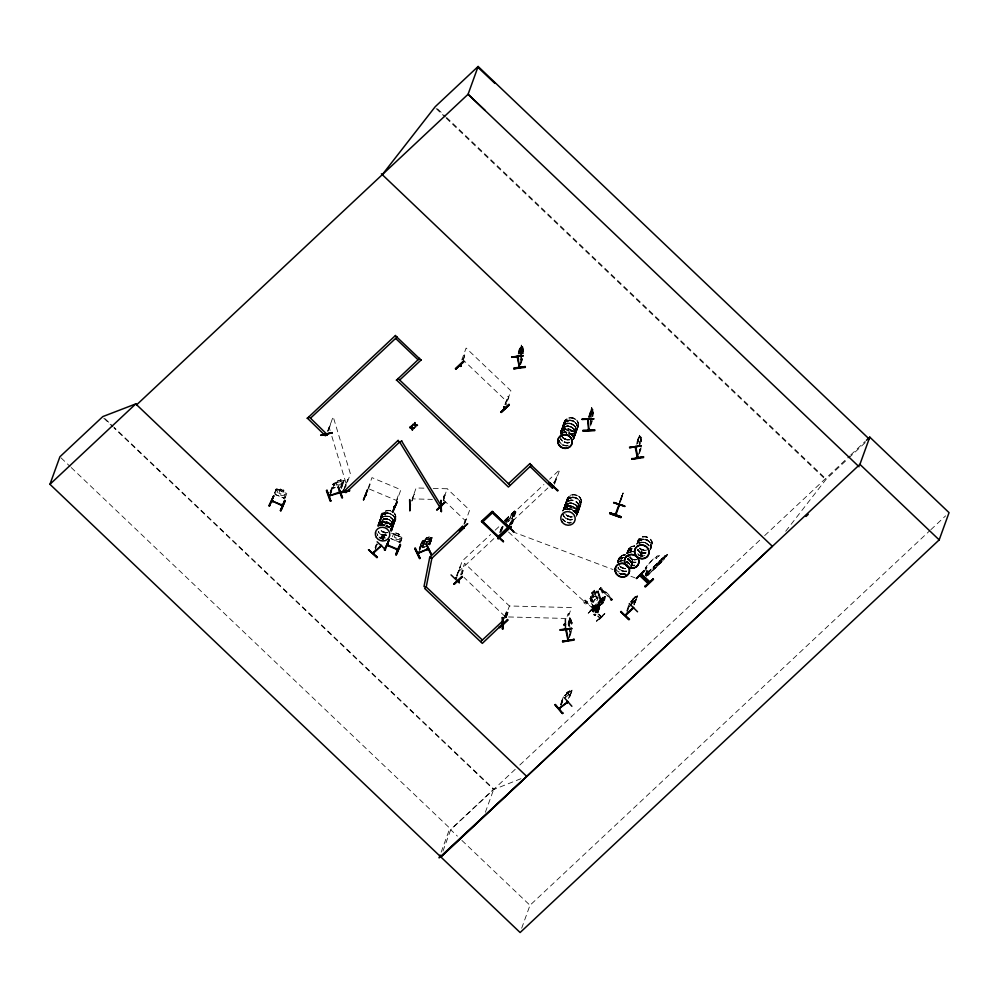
<?xml version="1.0" encoding="UTF-8"?>
<svg xmlns="http://www.w3.org/2000/svg" width="999" height="999" viewBox="0 0 999 999"><rect width="100%" height="100%" fill="white"/><g stroke="black" fill="none" stroke-linecap="round" stroke-linejoin="round"><path stroke-width="0.75" stroke-dasharray="5 3.75" d="M569.305 622.19L570.017 628.383M520.092 354.77C520.716 347.952 520.329 352.447 520.329 352.385L520.092 348.489L519.88 351.099M594.692 596.803C592.557 594.505 589.922 597.939 594.368 597.877L593.543 602.31L595.117 597.877C597.527 600.499 599.924 596.753 595.491 596.878L596.291 592.594L594.792 596.678M594.23 610.077L590.259 598.463L590.609 596.728L596.965 591.058L598.189 591.033C601.523 605.918 601.211 602.934 598.014 591.083M649.263 571.253L647.464 574.962L663.049 560.439L647.889 575.324L647.552 574.562M568.181 622.777L569.929 617.744L568.281 623.925L570.092 632.18M637.874 441.383L639.397 435.214L636.163 444.33M637.899 441.421L637.961 438.836M378.146 525.599L378.409 523.676M380.332 519.98L380.469 517.957L382.517 514.747M384.34 514.198L384.503 512.824M385.027 514.273L385.514 513.573M385.776 513.998L385.589 513.174M392.332 521.565L393.381 521.441L392.632 521.053M392.42 521.391L393.481 521.828L392.782 521.003M391.72 530.219L393.556 525.162L391.745 530.232L391.945 528.483M392.794 527.809L393.044 525.874M395.042 519.917L394.842 521.69L395.729 519.13L394.842 521.665M390.459 510.489C364.623 512.112 399.65 538.561 395.042 513.873M560.614 432.904L560.864 430.969M561.713 430.282L561.925 428.509L560.089 433.603A7.33 6.818 19.9 0 1 569.792 429.283A7.33 6.818 19.9 0 1 573.513 439.16M562.799 427.272L563.648 423.564M563.711 424.325C563.561 415.072 578.671 415.796 578.571 424.7C578.746 433.966 563.611 433.254 563.711 424.338M563.873 428.696L561.85 430.631C565.197 427.485 571.078 428.583 573.426 432.43M566.008 420.954L566.396 420.217M565.134 429.857L564.947 429.033M563.661 423.539L567.17 420.104M567.981 420.879L567.157 421.653M568.231 421.291L568.056 420.467M563.573 509.877L563.836 507.954M564.672 507.267L564.885 505.494M573.176 511.338A7.318 6.793 19.9 0 0 580.007 502.884A7.318 6.793 19.9 0 0 569.28 498.451A7.318 6.793 19.9 0 0 567.994 509.19L565.983 505.906L565.896 502.235L565.771 504.258M563.523 509.09L566.358 506.018M566.895 499.5C564.472 508.166 579.02 512.3 581.318 503.508C583.741 494.855 569.193 490.721 566.895 499.5L567.632 497.839M566.458 506.718L566.833 505.681M575.586 429.058L574.974 428.446L575.749 429.32M575.249 435.102L574.45 429.62L575.474 433.279M575.424 428.596L575.611 429.47M576.423 430.219L576.298 432.242L574.238 435.464M567.844 506.431L567.357 507.117M577.509 427.21L577.297 428.983L578.196 426.423M569.505 498.289L570.142 497.09M570.417 499.013L571.166 497.952M578.221 505.282L577.847 506.156L578.958 506.181M578.246 506.118L578.346 505.382L578.483 506.156M578.221 512.087L577.41 506.605M579.395 507.205L579.258 509.228L577.21 512.437L578.321 511.038M579.408 508.029L578.284 509.428L580.344 506.231L580.194 502.447L580.269 505.969L581.068 503.658M617.894 561.55L619.967 556.643L625.187 554.72A7.33 6.818 19.9 0 0 618.069 561.5M620.317 557.879L621.078 559.115M620.716 558.528L620.679 557.692M621.203 558.703L620.654 558.366M621.353 558.916L621.965 557.767L622.452 558.241M627.322 552.722L629.395 547.814L634.615 545.879M631.818 549.363C630.057 552.934 628.858 546.178 631.83 549.125M630.606 549.962C633.079 549.85 628.458 549.875 630.394 548.588M631.156 549.825L631.48 548.888M631.543 566.458L631.693 564.435M637.424 543.256C637.549 531.605 657.067 537.075 651.36 547.127M639.847 539.585L640.072 540.646M641.208 540.496L640.147 539.947L640.684 539.048M641.92 539.897L641.433 540.846M651.311 546.341L650.948 544.393L650.998 547.902L651.91 545.354M651.223 546.141L650.374 549.837M590.072 413.761L591.72 407.542L592.357 410.851L592.844 409.503M590.197 413.761L590.409 411.151M602.372 603.296L596.078 609.215L595.629 608.728M602.722 602.959L603.084 601.91L602.385 603.908L601.336 603.533L600.749 601.785L601.66 600.986M604.295 596.84C607.292 595.317 602.122 607.954 601.56 600.998M619.742 501.723L619.967 501.061M622.939 493.731L623.114 492.869L619.23 503.721M622.027 495.929L622.464 494.692M590.771 596.828L590.222 598.364L592.307 604.657M594.73 610.377L597.077 603.758L602.36 598.925L601.473 601.398L598.975 603.696L599.85 601.223M595.904 607.404L597.165 603.683M595.029 610.664L598.189 602.584M595.466 609.702L597.814 603.071M595.754 609.977L598.101 603.346M600.474 599.45L599.937 600.811M602.459 597.789L593.731 606.293L605.232 596.44M603.084 597.027C595.879 604.682 605.606 593.106 602.597 598.563L604.445 596.84M601.835 603.708L604.27 597.002L605.294 596.59L604.27 597.002M605.007 596.316L602.385 603.908M603.871 600.087L605.132 596.353M602.909 603.346L603.084 601.91M621.053 498.076L619.592 502.147M621.028 499.125L620.054 501.448M621.478 497.852L622.852 493.593L619.442 503.109L622.04 495.454M622.889 493.843L622.564 494.78M619.517 502.822L622.19 495.042M620.804 499.313L621.927 496.515L620.779 498.926M274.6 493.031L275.736 489.96L276.711 490.372L275.087 494.805M283.691 497.977L285.502 497.127L283.753 498.051L275.399 494.567L274.787 492.769L276.136 489.073C280.269 491.158 279.945 487.425 283.903 490.222L283.379 491.67L283.778 490.222M274.912 492.819L276.248 489.135M279.92 490.284L280.457 488.823M283.741 498.426L285.364 493.993L286.351 494.405L285.364 493.993M284.715 498.838L286.813 493.518L283.379 491.67M327.522 431.243L330.769 423.289L328.671 430.819M327.909 431.156L333.154 416.658L350.412 473.826L345.642 487.012M328.284 430.906L330.369 423.364M329.932 492.769L333.329 483.628L344.056 480.569L341.221 488.349M330.07 493.131L333.366 483.741M330.432 493.843L333.891 484.315L332.892 484.59L333.891 484.315M330.082 495.579L334.016 484.677M337.587 480.819L337 482.142M338.112 480.869L340.284 480.257M340.522 481.318L341.096 479.782C331.418 483.479 344.006 477.36 340.609 481.118M340.721 487.275L342.682 481.83L343.681 481.543L341.346 488.723M340.846 487.637L342.682 481.83M342.632 484.203L343.931 480.631M344.018 488.761L347.727 479.483L345.254 487.1M344.405 488.673L347.727 479.483M368.019 488.511L371.965 477.622L400.861 489.747L397.19 499.962M368.631 488.386L370.204 484.103M377.622 526.311L379.47 521.253L379.533 524.737A7.318 6.793 19.9 0 1 383.903 516.695A7.318 6.793 19.9 0 1 393.032 520.479A7.318 6.793 19.9 0 1 390.259 529.245M379.632 520.741L380.544 518.244M380.719 517.732L381.668 515.222M384.303 514.285L384.053 513.374M382.38 521.953L381.93 522.839M385.352 513.886L384.69 514.36M375.075 547.677L375.949 544.967M375.324 548.351L376.848 543.868M374.625 551.361L377.085 544.542M380.107 538.449L383.279 534.64L380.194 538.536M381.031 536.875L382.642 535.402M381.618 539.06L383.166 534.777M383.279 534.64L382.767 536.201L383.866 535.327L382.954 537.837M396.553 500.099L398.126 495.816M382.804 539.622L385.015 534.852L384.315 537.862M383.092 539.897L385.202 534.103M384.003 537.762L385.302 534.003L380.182 538.411M393.743 524.662L394.642 522.165L393.756 524.662M395.754 532.792L399.263 534.378L395.754 532.792L395.329 534.328L391.496 533.229M396.366 533.354L398.501 534.24M461.8 359.952L466.096 348.077L510.914 390.771L506.143 403.958M399.313 534.278L398.651 535.714L402.172 537.687L391.546 533.116M412.312 498.139L414.26 494.218L411.888 501.173M411.888 500.786L414.26 494.218M463.037 359.365C465.409 358.216 463.598 352.697 464.46 355.432M463.311 359.103L464.735 355.169M399.15 542.482L400.774 538.049L401.748 538.449L400.774 538.049M400.274 542.544L402.085 537.549M390.809 538.611L399.163 542.107L400.861 541.283L402.21 537.574M422.677 547.702L423.164 546.353L419.667 547.19L420.966 543.593M419.155 548.975L422.04 541.196M419.33 549.338L422.09 541.308M419.63 549.974L422.589 541.808L421.628 542.17L422.589 541.808M419.305 551.698L422.752 542.157M426.024 546.453L422.54 547.789L423.114 546.241L420.779 547.315M424.612 542.357L425.524 539.847L428.771 538.611L427.872 541.108L425.699 541.945L429.22 541.495L428.321 544.005M443.344 497.627L444.817 495.017L443.306 501.011M443.356 498.002L444.293 494.992M427.485 542.182L429.607 540.434L430.519 537.937L428.933 538.161L429.558 536.725L426.073 538.061L425.636 539.522L423.788 540.521L422.877 543.019L424.225 543.431L423.326 545.916L426.573 544.667M433.241 488.411L447.227 488.773L443.281 499.675L465.684 521.016M443.206 500.387L445.104 495.142L443.581 500.749M429.095 543.993L431.068 538.548L432.018 538.186L429.72 545.342M429.258 544.355L431.068 538.548M430.07 543.331L432.255 537.262M429.558 544.992L432.38 537.2L421.978 541.333L423.251 540.347M520.454 352.372C519.667 342.058 516.083 361.089 520.004 348.077M518.856 351.76L521.403 344.892L522.265 348.164M518.169 354.008L521.416 345.03L523.139 353.434M518.568 353.946L521.528 345.779L518.856 353.621M519.193 353.559L520.104 351.061L520.679 352.31M521.528 345.779L520.729 349.338L521.316 355.544M519.255 353.571L521.316 346.815M522.652 347.664L523.064 349.812M521.703 354.47L522.614 351.973L521.977 348.626L521.066 351.136L521.49 353.359M523.389 350.174L522.952 353.771M520.504 360.489L521.416 357.992M504.92 404.545L508.054 396.403L508.803 397.14L505.956 405.007M505.194 404.283L508.054 396.403M520.254 363.449L521.99 358.266M519.93 365.022L522.39 358.216M520.704 363.336L523.426 355.544M520.604 364.647L523.076 357.842M464.011 524.25C463.586 522.415 468.531 515.334 466.858 516.383M464.298 523.988L467.145 516.121M464.86 523.314L469.63 510.127L447.227 488.773M456.693 575.262L460.277 566.708L457.242 576.173M456.98 575.536L462.225 561.038L490.596 534.465M456.955 575.899L460.277 566.708M460.551 574.887L464.572 563.274L509.39 605.968L571.565 607.592L567.619 618.493M461.501 574.562C463.873 573.401 462.062 567.894 462.924 570.616M461.788 574.3L463.211 570.367M499.65 532.579L502.285 525.312M500.412 531.356L502.522 525.524M500.224 532.13L502.684 525.312M500.487 532.217L502.947 525.237M501.236 530.931L502.872 526.048M501.461 531.356L503.409 525.849M505.219 524.013L509.527 519.967L510.514 517.245L509.765 520.192L505.457 524.225M508.841 526.86L514.647 510.839L515.646 511.8L510.077 526.798M508.991 526.773L514.36 511.813M508.953 527.722L514.872 511.063L504.095 521.166M510.102 524.999L515.109 511.338L515.609 511.838L504.795 521.878M511.401 524.875L516.683 510.027L543.906 484.515M512.162 523.838C514.722 520.429 513.723 515.147 515.022 515.971M562.1 428.034L562.999 425.537M563.186 425.025L564.123 422.515M565.009 429.046L564.235 430.207L563.411 429.233M567.207 421.603L566.508 420.666L566.545 421.303M504.333 617.107L506.518 611.6L507.267 612.325L505.369 617.582M504.62 616.845L506.518 611.6M504.607 618.768L506.98 612.212L508.041 612.237L506.143 617.869M505.094 617.844L509.39 605.968M553.995 483.216L557.105 475.974L554.283 483.491M554.258 483.853L557.105 475.974M506.131 617.494L508.041 612.237M554.545 484.128L559.79 469.63L549.587 479.195M576.036 432.467L574.188 437.525L574.125 434.041M576.211 431.955L577.11 429.458M588.636 416.658L591.845 407.542M588.723 417.644L591.72 407.542M589.123 417.632C590.809 416.583 591.745 405.919 592.082 409.465M592.844 409.34C593.106 419.88 593.531 404.632 592.232 410.851L591.895 409.49L590.983 412L591.096 418.244M592.894 412.5L592.532 410.776M592.569 416.471L593.044 412.887M592.132 408.341L592.819 416.758L593.169 412.874M590.496 423.713L591.483 420.991M590.584 424.712L592.869 418.281M590.496 426.061L592.469 420.616M564.897 505.531L563.061 510.589A7.33 6.818 19.9 0 1 572.764 506.268A7.33 6.818 19.9 0 1 576.485 516.146M565.059 505.019L565.971 502.522M566.158 502.01L567.007 499.75M441.158 852.184L448.876 830.868M569.48 497.652L570.142 498.676M442.994 851.086L450.899 829.245L493.793 789.06L114.111 427.36M579.008 509.453L577.16 514.497L576.323 509.365L577.16 511.113M579.17 508.941L580.082 506.443M485.364 812.312L493.793 789.06M567.157 616.42L568.106 613.798L569.155 613.836L568.106 614.185L567.157 616.808M568.081 624.075L570.054 618.631L568.394 623.751M568.294 625.062L570.054 618.631M569.692 623.975L570.604 621.478L571.316 624.812L570.417 627.31M571.241 619.53C572.864 629.894 571.74 614.922 570.754 621.028L570.217 619.692M571.291 620.504L571.753 622.652M636.563 444.268L639.522 436.101L636.863 443.956M572.09 623.001L571.64 624.425M637.262 443.893L639.522 436.101M640.347 438.486L640.821 436.975L640.222 438.499L639.672 437.162L638.761 439.66L639.485 445.854M569.28 635.177L570.766 631.093M640.746 437.974L641.208 440.122M568.206 639.198L572.215 628.371M569.492 636.163L571.465 630.706M569.405 637.462L571.865 630.656M639.872 444.78L640.771 442.282L640.059 438.948L639.148 441.446L639.635 443.668M620.741 499.025L622.077 495.329M621.003 499.188L621.503 497.789M620.317 502.16L623.276 493.981M639.235 451.286L640.222 448.563M638.149 455.307L640.621 448.501M639.447 452.26L641.67 445.841M639.348 453.571L641.321 448.114M588.186 613.199L596.353 605.394L588.186 613.199L587.724 612.762L595.854 605.194M591.87 609.602L593.968 611.613M592.682 608.99L596.878 612.999M560.551 704.52L562.524 699.063M563.448 696.79L561.975 700.349L562.474 701.098M560.814 704.819L562.787 699.362M561.351 703.908L562.824 699.812M560.626 706.93L563.099 700.124M595.167 612.537L597.302 607.03L595.504 612.549M595.254 612.624L597.227 607.167M566.845 692.719L566.445 694.155L566.92 692.682L569.83 690.584L566.92 692.806M565.372 696.977L566.271 694.467M567.332 692.544L569.068 691.208M597.39 609.365L598.925 605.182C602.747 603.196 597.939 611.463 597.951 612.362M596.553 612.237L599.013 605.269L599.662 604.707L600.337 605.456M598.089 608.828L599.487 604.657M597.277 611.55L599.825 604.67M597.539 611.513L599.862 606.068L598.876 608.791M597.127 612.799L600.474 605.444M597.864 612.275L600.411 605.219M568.081 694.904L568.993 692.394L564.485 695.679M569.742 690.496L569.23 692.045L571.977 690.272M618.306 559.74L617.37 562.262A7.33 6.818 19.9 0 1 624.288 557.342L620.529 558.254M568.419 698.501L571.69 691.071L569.48 698.189M596.59 621.203L604.782 613.423L596.59 621.203L597.065 621.653L605.119 614.01L604.757 613.411M569.18 697.439L571.99 690.084L569.218 697.889M600.187 617.844L597.976 615.921M629.982 549.313L628.446 550.511L633.666 548.576A7.33 6.818 19.9 0 0 626.798 553.421L627.709 550.911M626.81 553.421L627.734 550.911M631.43 549.575L631.231 548.926M636.912 543.956L637.849 541.446M631.468 566.171L632.367 563.648L631.493 566.183A7.33 6.818 19.9 0 0 627.946 558.366M641.533 540.097L641.283 539.135M641.633 540.072L641.458 539.26M640.908 557.342L641.808 554.82M626.685 611.063L628.658 605.606M628.284 606.893L629.57 603.321M627.409 610.377L628.945 605.894M626.723 613.374L629.183 606.568M650.386 549.637L650.824 548.376M631.231 603.246L632.142 600.749L634.615 598.426L632.055 602.484M632.779 598.963L632.23 600.337M633.141 598.776L630.806 601.997M634.74 597.277L632.979 599.213M630.844 604.32L635.027 599.687L635.938 597.19L634.777 597.989L635.264 596.64L632.804 599.088M634.865 598.076L635.364 596.515M646.54 568.843L644.542 570.716M633.865 604.333L637.062 596.84L634.889 603.92M634.165 604.607L637.262 595.941L636.638 596.415M634.103 605.007L637.362 595.841L630.419 602.035M646.453 571.765L645.404 574.587L646.503 571.928M645.629 575.412L647.015 571.241M647.19 571.078L646.678 572.14M645.791 575.412L647.327 571.353M647.577 571.303L646.403 575.374M646.378 576.123L648.014 572.027M646.465 576.211L647.814 571.515M658.915 562.387L658.466 563.636L663.873 557.742L648.838 571.341M648.526 574.313L649.387 570.854L647.876 575.249M521.678 928.221L529.982 905.281L929.694 530.781M655.806 566.995C644.942 574.999 669.705 551.173 664.347 556.406M653.446 569.118L654.67 565.921L657.379 563.086M661.063 562.837L660.913 562.187L647.802 575.299M662.387 559.203L662.225 558.553L649.113 571.665M664.073 559.153L665.184 555.869M665.709 556.705L665.996 555.894M666.595 555.869L666.882 555.069M659.165 561.713L656.343 565.621L667.607 554.395L648.826 571.378L664.397 556.331M785.714 531.256L826.223 479.133L847.676 459.041M594.143 610.289L593.556 608.541L594.667 608.141M601.111 602.035L601.585 601.073M601.336 603.533L601.873 601.298M597.14 607.092L596.578 607.941L597.514 608.503M599.013 605.269L599.775 605.993M597.989 607.892L597.402 607.18M379.096 522.14L378.384 523.801L381.78 519.492M380.931 521.74L381.805 522.939L381.805 521.416M385.664 514.248L385.701 513.411M382.605 522.502L382.155 523.201M395.154 520.891L395.866 519.23M392.083 529.482L392.832 527.684M560.826 431.093L561.575 429.295M566.046 420.679L566.87 419.98M577.622 428.184L578.321 426.523M574.55 436.775L575.299 434.977M573.551 439.485L574.5 436.001L573.376 432.38M565.896 502.222L567.944 499.025M563.523 509.128L562.812 510.789A7.43 6.906 19.9 0 1 572.739 506.356A7.43 6.906 19.9 0 1 576.51 516.371M563.786 508.066L564.547 506.281M570.117 498.638L570.541 497.202M579.62 507.904L580.332 506.231M578.271 511.963L576.398 515.047M620.641 558.029L621.915 557.904M621.927 558.566L621.915 557.567M631.78 549.612L631.331 550.312M641.895 540.147L641.171 540.946L639.972 540.334M631.83 565.434L632.467 560.102L630.481 556.905M641.258 556.593L641.895 551.273L639.909 548.076M276.136 489.073L277.485 489.123M274.787 492.769L275.512 494.555L283.753 498.051M276.711 490.372L275.587 490.309M277.447 489.06L286.813 493.518M400.861 541.283L399.088 542.032L390.859 538.511M647.277 571.89L648.651 572.602L645.516 569.555M596.515 607.717L597.427 608.416M628.521 607.355L635.963 599.525M632.679 603.658L636.151 599.537M595.816 607.305L596.266 607.954L603.871 599.924M382.642 539.885L383.991 537.599M571.203 516.795A7.343 6.818 19.9 0 1 566.021 514.635L571.191 516.982M591.333 610.252L593.431 612.262M596.103 609.065L593.731 607.055L592.507 608.354L594.53 609.827M602.722 590.434L603.796 592.132L602.809 592.969L599.013 589.722L600.911 587.549L602.722 589.597A10.939 2.997 49.7 0 1 611.775 598.601L612.524 599.737L611.538 600.561L610.139 599.275A9.366 2.572 49.7 0 0 601.748 591.271L602.722 590.434A9.366 2.572 49.7 0 1 611.113 598.438L612.524 599.737M599.013 589.722L600.911 587.549M569.155 695.791L570.591 693.756M594.68 608.054L593.856 608.778M594.23 610.202L590.034 598.364L592.132 604.695L593.818 606.343M593.306 607.417C593.756 610.689 576.311 593.031 592.944 607.979M381.431 517.744L379.383 520.954L379.458 524.612A7.43 6.906 19.9 0 1 383.916 516.421A7.43 6.906 19.9 0 1 393.194 520.267A7.43 6.906 19.9 0 1 390.384 529.158M379.071 522.115C381.88 517.357 389.235 517.794 391.933 522.44L390.709 520.979M385.614 514.16L384.403 514.71L383.678 513.873M378.097 524.812L379.42 523.314L378.296 524.712M380.894 521.828L381.606 521.378M380.956 521.915L381.793 521.49M382.505 522.739L381.306 523.289L380.544 522.19M392.869 525.162L393.993 523.763M391.77 528.159L392.907 526.773M390.934 530.906L392.12 529.358M563.861 423.426L564.984 422.04M562.762 426.436L563.898 425.05M561.525 429.408L564.248 426.785M568.069 421.466L566.87 422.003L566.108 420.916M560.551 432.105L561.888 430.606M575.324 432.455C581.73 427.01 573.126 416.908 566.346 421.029M573.401 438.199L574.587 436.65M569.58 497.29L569.43 498.126M565.746 503.434L566.87 502.035L564.81 505.232L564.959 509.015A7.33 6.818 19.9 0 1 569.318 500.961A7.33 6.818 19.9 0 1 578.471 504.757A7.33 6.818 19.9 0 1 575.699 513.536M564.497 506.393L565.696 504.857M571.041 498.439L569.23 498.401M563.723 508.991L564.847 507.592M617.844 560.764L618.993 559.34M620.329 557.654L621.041 557.205M618.031 560.664L619.168 559.265M620.579 557.442L620.354 558.716L621.628 559.128M628.271 549.25L629.42 547.827M627.272 551.923L628.596 550.424M640.159 539.935L636.65 544.155A7.43 6.906 19.9 0 1 646.59 539.722A7.43 6.906 19.9 0 1 650.361 549.737M637.587 542.357L638.711 540.971M663.024 560.427L664.148 559.078M645.629 568.781L646.977 567.157L645.854 568.219A8.242 1.299 -46.4 0 1 652.559 560.039A8.242 1.299 -46.4 0 1 657.192 557.592L656.056 558.653L659.328 555.594L658.204 556.643A9.878 1.561 -46.4 0 0 653.533 558.766A9.878 1.561 -46.4 0 0 645.167 568.269M600.012 600.774L597.627 604.932L601.098 602.459L603.696 597.689L602.509 598.476M429.333 542.582L430.969 540.846M431.131 540.921C429.37 543.106 422.09 547.29 420.679 544.93M421.016 543.706L422.714 541.82L430.831 538.673L431.481 539.71L430.731 538.748M421.128 543.668L422.764 541.933L430.831 538.673M599.787 618.194L597.677 616.196M564.822 695.579L566.433 694.03M504.945 519.93L514.647 510.839M504.17 521.228L514.947 511.126M495.129 530.219L500.799 524.9M505.144 520.591L514.86 511.376M506.206 521.278L510.514 517.245M505.357 522.514L510.751 517.47M458.291 571.94L494.592 537.924M512.737 520.929L547.902 487.974M553.583 482.654L555.844 480.531M590.259 598.463L591.271 597.964L595.354 609.677L602.734 602.872L602.097 602.772M601.623 603.721L597.452 591.708L598.189 591.033L602.434 603.096L601.947 601.173M590.546 598.651L591.271 597.964M601.71 603.646L597.739 591.895L598.463 591.221M595.042 609.44L602.16 602.772L598.189 591.033M595.541 609.615L602.996 601.985M595.841 609.889L602.946 603.271M647.739 570.841L646.84 571.69L647.976 571.066M647.215 572.814L648.164 571.853M664.747 556.918L667.507 554.308M604.807 613.711L596.69 620.991M648.014 574.924L661.201 562.462M637.362 597.115L636.338 597.514M631.655 604.595L628.433 607.467M515.247 769.292L450.711 829.757L457.405 836.138M519.805 765.022L760.102 539.872M764.66 535.614L849.637 455.994M850.748 454.945L865.296 441.321M848.8 457.979L865.733 442.12M930.831 529.72L945.628 515.846M445.104 495.142L444.305 495.379M508.803 397.14L507.767 396.665M385.302 535.139L384.278 535.539M460.564 566.982L459.54 567.382M507.267 612.325L506.231 611.863M380.856 538.086L382.517 536.563M376.298 545.554L378.259 543.718M590.696 596.79L592.532 595.117L591.67 592.694L594.355 590.234L591.758 592.744L592.644 595.117L591.57 597.127L593.019 601.535L594.992 602.197L597.502 599.912L598.214 596.79L596.765 592.37L595.154 592.819L594.355 590.234M592.507 608.354L593.731 607.055M425.524 543.319L429.021 540.859L426.161 543.331M599.937 588.386L600.998 590.084L602.01 589.26M610.776 600.262L611.763 599.425M424.612 542.332L422.49 544.08L421.578 546.578L423.164 546.353M653.334 569.005L655.956 567.045M562.974 437.787L568.181 440.122A7.28 6.768 19.9 0 1 561.775 436.551M565.946 514.772L565.971 514.747A7.33 6.818 19.9 0 0 573.051 516.683M601.173 616.895L598.014 613.886M601.51 616.583L599.4 614.585M564.373 695.566L572.077 690.184M571.952 691.37L570.891 691.683M564.984 698.051L569.53 693.793L570.441 691.283L569.143 691.957M423.176 545.754L421.953 546.253L424.725 543.868L423.014 543.281L424.138 542.769M387.587 512.912L382.367 514.822L385.701 513.074L391.296 513.923A7.318 6.793 19.9 0 0 381.431 516.108A7.318 6.793 19.9 0 0 384.278 525.536M385.452 514.373L384.44 514.597M381.268 517.819L382.892 516.72A7.318 6.793 19.9 0 1 392.907 519.443L394.043 523.126M380.756 521.49L382.355 521.528M390.309 529.183L393.818 524.962L393.681 521.178M564.835 422.115L566.708 421.303M567.907 421.665L566.908 421.89M576.211 428.571L575.387 426.81A7.33 6.818 19.9 0 0 565.397 423.951L561.85 428.246L562 432.03A7.33 6.818 19.9 0 1 566.358 423.976A7.33 6.818 19.9 0 1 575.511 427.772A7.33 6.818 19.9 0 1 572.739 436.551M562.687 427.984L566.033 426.123M573.876 433.479L575.499 432.38M572.789 436.488L574.4 435.389M567.782 499.088C571.191 495.941 577.11 496.928 579.495 500.836M567.919 499.05L569.405 497.989M566.695 502.097L568.319 500.998M567.22 503.771L565.659 504.957L570.916 502.922L576.161 505.232M564.822 507.617L566.308 506.568M567.782 507.217L566.296 507.18M577.934 505.432L578.708 505.357M576.835 510.464L578.458 509.365M575.749 513.474L577.372 512.375M640.047 539.135L640.846 538.873M638.536 541.033C642.432 537.362 649.537 539.373 651.011 544.492L650.187 542.732M619.005 559.328L620.616 558.229M594.467 607.742L594.842 609.577M334.615 482.992L333.216 483.641M384.528 534.403L385.302 534.003M337.1 482.155L335.14 483.116L334.228 485.614L335.652 486.176L339.023 485.227L341.221 483.641L342.12 481.143L340.472 481.206M520.966 778.683L493.606 789.572L113.923 427.859M423.301 540.459L425.736 539.522L426.123 538.174M428.996 538.274L432.317 537.375M431.231 538.898L432.192 538.536M428.221 544.293L430.119 543.194L428.271 544.405M422.49 547.677L424.812 546.79M562.787 433.491A7.43 6.906 19.9 0 1 565.284 424.038L570.879 423.489L575.436 426.86A7.43 6.906 19.9 0 1 572.902 436.301M563.673 428.983L564.373 428.996L563.723 428.521M562.15 432.604L567.769 432.055L572.34 435.427M572.14 434.115L573.963 433.466M382.792 516.733L388.411 516.183L392.969 519.567M379.682 525.312L383.404 524.475L388.661 526.648A7.43 6.906 19.9 0 0 379.72 525.324A7.318 6.793 19.9 0 1 389.81 528.009M392.919 521.103L392.744 521.79M389.672 526.823C394.243 526.011 396.628 520.342 394.006 516.508L394.755 518.206M568.219 501.011C572.302 498.888 577.847 501.123 579.183 505.556M566.208 506.58L571.828 506.031L576.386 509.403M565.122 509.59L570.741 509.04L575.287 512.425M575.112 511.101L576.935 510.452M621.503 555.594L625.187 554.745M621.778 558.741L620.991 558.716M619.43 561.263L623.151 560.427A7.318 6.793 19.9 0 0 618.106 562.237M647.215 572.602L646.141 575.287L647.389 572.652M520.029 348.201L520.829 347.839L522.415 356.256M522.127 359.116L521.328 359.49L522.027 359.253M639.672 449.762L640.247 449.425M639.547 449.787L640.371 449.413M570.916 631.942L570.092 632.317L569.33 628.059M342.819 482.192L343.818 481.905M335.464 487.524L332.542 488.261L335.414 487.574M639.835 436.001L641.633 444.318M569.83 617.906L570.242 618.643L569.805 617.769M568.506 621.366L569.018 626.698M523.301 350.262L522.739 346.665L522.14 348.176L521.64 346.84M520.829 347.839L521.74 353.484M518.706 351.673L518.881 353.284M565.983 426.248L567.944 425.936M564.348 430.482L562.999 429.483M563.936 431.968L565.871 431.768M572.19 434.115L568.356 434.003A7.43 6.906 19.9 0 0 577.36 426.298A7.43 6.906 19.9 0 0 565.784 421.503A7.43 6.906 19.9 0 0 566.57 433.254L563.786 430.631L562.712 427.072M567.157 442.869L569.08 442.682A7.43 6.906 19.9 0 1 560.714 439.21L563.461 441.845L567.17 442.882M566.058 445.879L567.994 445.691A7.43 6.906 19.9 0 1 562.375 444.83L560.814 443.681M384.365 512.649L385.639 513.186M569.792 496.928L571.078 497.465M570.004 500.374L571.94 500.199M383.516 518.956L387.4 518.956M568.955 503.234L572.839 503.234M566.695 505.506L567.969 506.031M574.25 508.503L576.161 508.316M392.769 515.234A7.43 6.906 19.9 0 1 385.889 526.71L389.722 526.823M573.226 511.288L575.149 511.101M386.576 535.377L384.69 535.564L386.613 535.389A7.43 6.906 19.9 0 1 378.246 531.918L380.994 534.552L384.702 535.576M570.117 519.855L572.052 519.667A7.43 6.906 19.9 0 1 562.912 514.497L564.885 517.682M569.03 522.864L570.966 522.677A7.43 6.906 19.9 0 1 567.132 522.564L569.055 522.864L567.132 522.552A7.33 6.818 19.9 0 0 570.854 522.739M640.846 539.26L640.109 540.034L641.096 539.06M641.845 539.31L643.768 539.123M649.15 545.779L644.58 542.395L638.973 542.957A7.318 6.793 19.9 0 1 649.85 547.327M632.579 551.585L628.87 552.422A7.43 6.906 19.9 0 1 634.477 551.885L632.554 551.598M645.903 553.046L640.272 552.197L637.499 549.562M621.003 557.18L621.865 557.305M635.751 562.487L630.169 561.663L627.397 559.028L628.633 560.526A7.43 6.906 19.9 0 0 635.789 562.487L631.967 562.4M632.779 565.696L634.715 565.509A7.43 6.906 19.9 0 1 630.881 565.397L632.804 565.709L630.881 565.397M624.437 571.528L626.373 571.341A7.43 6.906 19.9 0 1 617.994 567.869L619.205 569.355M623.351 574.512L625.274 574.35M590.134 413.074L592.607 414.835M591.42 421.99L590.834 422.202L590.596 417.907M419.667 547.19L420.779 547.127M423.913 488.161L416.133 487.962L412.2 498.863L432.405 499.388M566.058 618.456L505.444 616.87L463.986 577.372M508.041 612.624L506.98 612.212M342.882 480.519L344.106 480.694M595.741 608.728L594.48 609.627L592.469 608.154M571.016 417.607A7.33 6.818 19.9 0 1 577.522 428.084A7.33 6.818 19.9 0 1 564.934 427.759A7.33 6.818 19.9 0 1 571.016 417.607L576.273 419.705M567.145 420.192L567.944 420.679M573.239 428.134L574.4 429.732L571.678 426.973L567.907 426.061L569.817 426.386A7.33 6.818 19.9 0 1 573.301 438.012A7.33 6.818 19.9 0 0 570.704 426.773A7.33 6.818 19.9 0 0 560.776 432.867M564.073 430.507L563.161 429.982M566.296 439.71L568.219 440.01M564.16 445.591L562.362 444.855A7.318 6.793 19.9 0 0 564.135 445.641L566.083 445.866M567.732 506.043L566.021 505.981L565.696 504.058M567.032 507.242L566.67 507.105M571.141 517.107L567.407 516.071L564.647 513.436M570.142 519.855L564.86 517.669M640.834 538.848L641.633 539.173M642.669 542.132L644.58 542.42M641.133 556.468A7.33 6.818 19.9 0 0 639.81 548.151A7.343 6.818 19.9 0 1 641.121 556.568A7.28 6.768 19.9 0 0 639.685 548.426L644.992 550.449M643.069 550.187L644.992 550.474A7.318 6.793 19.9 0 1 639.747 548.364M384.665 512.649L385.452 513.474L384.677 512.899M637.187 550.037A7.318 6.793 19.9 0 1 640.933 556.081L642.906 556.231A7.43 6.906 19.9 0 1 639.198 555.194M385.889 526.698L387.812 526.997M385.751 532.704L380.469 530.519L385.714 532.829M624.45 571.528L619.18 569.343M381.705 538.274L383.616 538.573A7.43 6.906 19.9 0 1 377.16 534.915M383.616 538.586L379.895 537.549M279.97 490.172L278.034 489.872L277.123 492.37L278.509 494.193L281.83 495.579L284.003 495.254L284.902 492.744L283.291 491.558M395.379 534.228L393.431 533.928L392.532 536.426L393.918 538.249L397.24 539.635L399.4 539.298L400.312 536.8L398.688 535.614M512.425 531.68L613.086 569.555M614.535 570.104L634.964 577.797M567.407 419.967L568.106 420.479M570.866 423.489L572.664 424.238M561.188 434.44A7.28 6.768 19.9 0 1 569.867 426.298L571.628 427.097M564.485 438.961L566.258 439.81M572.789 503.359L574.587 504.108M645.666 539.41L647.464 540.159A7.33 6.818 19.9 0 1 650.337 549.512M566.67 507.042L567.457 507.067L567.432 505.769M570.729 509.04L572.527 509.79M619.642 573.501L621.453 574.25A7.43 6.906 19.9 0 1 618.106 572.34M388.399 516.196L390.197 516.945M369.405 489.085L396.915 500.649M648.975 570.966L649.625 570.604M600.998 590.084L601.735 590.434A10.939 2.997 49.7 0 1 610.789 599.425L611.538 600.561M594.642 608.229L601.211 602.509L593.568 608.591M596.965 591.058L595.217 592.657M585.302 600.199L587.112 601.523M583.716 602.659L585.526 603.983M627.934 558.441L630.706 561.076M621.753 557.442L622.402 557.966M562.612 519.33A7.33 6.818 19.9 0 0 563.798 520.779L565.347 521.828M620.167 566.583L625.461 568.781A7.305 6.781 19.9 0 1 620.229 566.658L618.955 565.109M389.21 519.68L390.771 520.841M380.244 519.78L381.318 523.339L384.103 525.973A7.318 6.793 19.9 0 1 382.829 514.822A7.318 6.793 19.9 0 1 394.368 518.031A7.318 6.793 19.9 0 1 387.737 527.06M599.987 588.886L603.796 592.132M508.553 532.067L583.803 601.123M437.5 108.816L445.417 116.359M446.541 117.432L826.223 479.133M436.088 108.541L445.104 117.133M446.228 118.207L825.936 479.932M462.162 358.978L506.968 401.673M667.02 555.644L664.46 558.216M628.196 606.992L628.533 607.554L628.196 606.805M592.757 608.766L594.904 610.864M599.063 614.772L601.211 616.87M593.881 611.838L591.795 609.677L593.781 611.912M105.07 418.743L112.974 426.273M103.759 418.181L112.8 426.785M61.039 457.854L70.08 466.471M71.216 467.544L450.899 829.245M461.875 840.396L529.982 905.281M592.207 604.607L593.868 606.206M570.779 693.781L569.218 695.779M571.091 433.941L573.051 437.062M564.81 427.859L566.008 429.345M561.825 436.326A7.33 6.818 19.9 0 0 570.067 439.735A7.33 6.818 19.9 0 1 561.838 436.288L562.887 437.937M641.208 555.806L640.134 552.247L637.362 549.612A7.43 6.906 19.9 0 1 641.171 555.756M579.245 496.69L580.444 498.164M629.47 559.577L630.694 561.088M629.607 564.098L626.835 561.45A7.43 6.906 19.9 0 1 629.595 564.085M626.311 562.025L627.559 563.523M577.172 502.347L578.396 503.858M576.198 505.119L578.433 510.252M562.562 519.193L563.811 520.679M392.819 515.059L394.056 516.558M383.891 514.423L383.641 513.623M390.959 525.124C388.561 521.228 382.654 520.204 379.258 523.376L380.906 522.415M382.342 520.566L383.541 522.04M382.567 524.825L380.557 521.628M595.916 607.217L596.353 607.854M420.741 544.767L421.378 545.766M562.075 700.274L562.562 700.998M601.748 591.271L602.809 592.969M332.03 487.2L332.692 488.299M332.58 488.374L331.955 487.35M639.273 435.239L639.835 436.101M639.285 435.377L639.71 436.113M519.443 349.113L520.979 355.731M640.084 552.197L640.896 553.958M630.656 561.026L631.48 562.787M561.925 431.93L562.749 433.691A7.43 6.906 19.9 0 1 565.234 424.2A7.43 6.906 19.9 0 1 575.349 427.01A7.43 6.906 19.9 0 1 572.852 436.463M558.903 440.571L559.665 442.257A7.43 6.906 19.9 0 1 558.853 440.509M579.445 500.786L580.269 502.547M562.887 514.473L563.723 516.233M391.983 522.327L392.969 525.986L392.757 524.038M390.909 525.074L391.733 526.835M590.996 597.777L594.967 609.527M594.293 590.397L595.067 592.757M329.22 427.56L330.095 430.494M331.868 436.351L346.466 484.727M347.34 479.57L347.627 480.544M640.821 436.975L641.583 440.547C640.409 444.255 642.432 437.599 640.696 437M570.254 618.556L572.165 626.86M520.804 350.874L521.378 353.259M522.627 346.84L523.401 354.033M520.392 353.858L519.855 351.049L521.328 359.353M520.666 355.219L521.453 359.465M520.142 359.54L520.029 358.766M651.972 541.808L652.26 543.631M640.846 553.858L641.121 555.644M631.405 562.687L631.78 564.635M578.259 422.889L578.546 424.7M576.136 428.471L576.51 430.419M573.114 437.162L573.414 438.986M579.108 505.457L579.482 507.405M577.172 511.138L576.523 516.471A7.43 6.906 19.9 0 0 572.677 506.518A7.43 6.906 19.9 0 0 562.837 510.889M391.658 526.735L391.82 530.506A7.43 6.906 19.9 0 0 378.109 524.95M381.281 517.045L381.568 518.856M590.446 416.546L590.022 413.723L590.871 422.065M521.603 358.216L521.553 359.865L521.478 358.229M561.076 434.615A7.33 6.818 19.9 0 1 569.817 426.436M569.867 426.298A7.28 6.768 19.9 0 1 573.339 437.812M568.269 439.685A7.28 6.768 19.9 0 1 561.938 436.101M562.937 433.266A7.33 6.818 19.9 0 1 565.397 423.951M575.387 426.723A7.33 6.818 19.9 0 1 572.914 436.051M566.545 433.354A7.33 6.818 19.9 0 1 565.784 421.753A7.33 6.818 19.9 0 1 577.197 426.486A7.33 6.818 19.9 0 1 568.319 434.09M565.284 424.038A7.43 6.906 19.9 0 1 575.412 426.86M566.62 433.104A7.43 6.906 19.9 0 1 565.834 421.353A7.43 6.906 19.9 0 1 577.422 426.148A7.43 6.906 19.9 0 1 568.419 433.841M566.733 432.854A7.33 6.818 19.9 0 1 565.958 421.253A7.33 6.818 19.9 0 1 577.385 425.986A7.33 6.818 19.9 0 1 568.506 433.578M560.564 432.242A7.43 6.906 19.9 0 1 574.188 437.887M568.081 445.254A7.33 6.818 19.9 0 1 562.549 444.43M561.013 443.294A7.33 6.818 19.9 0 1 559.065 440.159M560.814 433.578A7.33 6.818 19.9 0 1 573.039 436.975M568.98 442.757A7.33 6.818 19.9 0 1 560.739 439.335M560.589 432.467A7.33 6.818 19.9 0 1 574.025 438.024M560.626 433.841A7.43 6.906 19.9 0 1 572.252 435.576M569.13 442.52A7.43 6.906 19.9 0 1 560.764 439.048M560.626 432.092A7.43 6.906 19.9 0 1 570.641 429.795A7.43 6.906 19.9 0 1 573.538 439.385M569.168 442.245A7.33 6.818 19.9 0 1 560.152 437.162M560.739 433.104A7.28 6.768 19.9 0 1 570.604 427.06A7.28 6.768 19.9 0 1 573.176 438.261M560.639 434.09A7.318 6.793 19.9 0 1 570.904 434.353M378.346 525.549A7.318 6.793 19.9 0 1 388.249 519.468A7.318 6.793 19.9 0 1 390.834 530.719M387.612 532.405A7.318 6.793 19.9 0 1 380.569 530.444M393.731 512.462A7.318 6.793 19.9 0 1 391.895 523.464A7.318 6.793 19.9 0 1 381.481 517.582A7.318 6.793 19.9 0 1 390.434 510.601M378.409 525.362A7.318 6.793 19.9 0 1 388.311 519.293A7.318 6.793 19.9 0 1 390.896 530.544M385.801 532.417A7.318 6.793 19.9 0 1 380.631 530.269M394.817 514.173A7.318 6.793 19.9 0 1 389.997 524.213A7.318 6.793 19.9 0 1 381.431 516.058A7.318 6.793 19.9 0 1 392.108 511.588M384.103 525.961A7.43 6.906 19.9 0 1 381.206 516.371A7.43 6.906 19.9 0 1 391.221 514.085M380.482 525.973A7.318 6.793 19.9 0 1 382.942 516.67M392.907 519.443A7.318 6.793 19.9 0 1 390.447 528.733M392.819 514.985A7.318 6.793 19.9 0 1 386.039 526.273M383.554 538.636A7.318 6.793 19.9 0 1 378.384 536.488M379.657 525.749A7.318 6.793 19.9 0 1 388.436 527.06M378.159 526.535A7.43 6.906 19.9 0 1 388.586 526.81M378.246 525.811A7.318 6.793 19.9 0 1 388.149 519.742A7.318 6.793 19.9 0 1 390.734 530.981M387.512 532.679A7.318 6.793 19.9 0 1 380.469 530.719M385.602 537.949A7.318 6.793 19.9 0 1 376.623 532.867M386.513 535.439A7.318 6.793 19.9 0 1 378.284 532.03M378.146 525.174A7.318 6.793 19.9 0 1 391.546 530.731M386.663 535.227A7.43 6.906 19.9 0 1 378.309 531.755M378.159 524.787A7.43 6.906 19.9 0 1 391.77 530.432M386.7 534.94A7.318 6.793 19.9 0 1 378.471 531.53M378.321 524.675A7.318 6.793 19.9 0 1 388.186 522.427A7.318 6.793 19.9 0 1 391.034 531.855M383.666 538.411A7.43 6.906 19.9 0 1 379.97 537.387M563.761 509.802A7.33 6.818 19.9 0 1 573.688 503.721A7.33 6.818 19.9 0 1 576.273 514.985A7.343 6.818 19.9 0 0 573.726 503.621A7.318 6.793 19.9 0 0 563.836 509.64A7.343 6.818 19.9 0 1 573.726 503.621A7.318 6.793 19.9 0 1 576.323 514.822M571.228 516.695A7.318 6.793 19.9 0 1 566.058 514.547M569.592 510.089A7.43 6.906 19.9 0 1 568.306 498.688A7.43 6.906 19.9 0 1 580.032 501.948A7.43 6.906 19.9 0 1 573.289 511.113M569.705 509.827A7.33 6.818 19.9 0 1 568.431 498.588A7.33 6.818 19.9 0 1 579.994 501.81A7.33 6.818 19.9 0 1 573.351 510.851M564.922 508.928A7.43 6.906 19.9 0 1 569.355 500.699A7.43 6.906 19.9 0 1 578.633 504.545A7.43 6.906 19.9 0 1 575.811 513.436M564.972 508.778A7.43 6.906 19.9 0 1 569.405 500.549A7.43 6.906 19.9 0 1 578.683 504.383A7.43 6.906 19.9 0 1 575.874 513.286M565.147 508.578A7.318 6.793 19.9 0 1 569.517 500.474A7.318 6.793 19.9 0 1 578.646 504.258A7.318 6.793 19.9 0 1 575.874 513.011M566.82 509.365A7.33 6.818 19.9 0 1 570.591 509.465M572.352 510.202A7.33 6.818 19.9 0 1 575.074 512.787M563.711 509.927A7.343 6.818 19.9 0 1 573.651 503.833A7.343 6.818 19.9 0 1 576.236 515.122M573.014 516.82A7.343 6.818 19.9 0 1 564.747 513.399M571.041 522.227A7.318 6.793 19.9 0 1 567.282 522.127M565.521 521.391A7.318 6.793 19.9 0 1 562.812 518.818M565.272 509.515A7.318 6.793 19.9 0 1 575.237 512.287M571.94 519.717A7.318 6.793 19.9 0 1 562.961 514.635M562.887 511.088A7.318 6.793 19.9 0 1 571.678 506.481A7.318 6.793 19.9 0 1 576.972 515.009M571.003 522.502A7.43 6.906 19.9 0 1 567.195 522.402M563.848 520.516A7.43 6.906 19.9 0 1 562.649 519.043M565.147 509.602A7.43 6.906 19.9 0 1 575.274 512.412M572.09 519.505A7.43 6.906 19.9 0 1 563.736 516.033M572.127 519.23A7.33 6.818 19.9 0 1 563.886 515.821M566.858 509.103A7.43 6.906 19.9 0 1 574.013 511.088M637.599 543.206A7.33 6.818 19.9 0 1 647.527 537.112A7.33 6.818 19.9 0 1 650.124 548.389M646.89 550.074A7.33 6.818 19.9 0 1 639.835 548.114M645.941 552.872A7.43 6.906 19.9 0 1 637.587 549.4M644.892 555.594A7.318 6.793 19.9 0 1 637.837 553.633A7.318 6.793 19.9 0 1 638.985 555.119M645.791 553.096A7.318 6.793 19.9 0 1 637.562 549.687M636.738 544.455A7.318 6.793 19.9 0 1 646.428 540.159A7.318 6.793 19.9 0 1 650.137 550.012M645.978 552.597A7.33 6.818 19.9 0 1 637.737 549.188M637.599 542.32A7.33 6.818 19.9 0 1 647.477 540.059M637.524 543.456A7.318 6.793 19.9 0 1 647.427 537.387A7.318 6.793 19.9 0 1 650.012 548.638M638.948 543.119A7.43 6.906 19.9 0 1 649.063 545.941M642.832 556.293A7.33 6.818 19.9 0 1 640.946 556.018M638.935 543.381A7.33 6.818 19.9 0 1 647.739 544.705M636.788 559.565A7.33 6.818 19.9 0 1 628.546 556.143M634.627 546.003A7.33 6.818 19.9 0 0 627.497 552.684A7.343 6.818 19.9 0 1 634.59 546.078M636.763 559.652A7.343 6.818 19.9 0 1 628.496 556.231M627.285 552.06A7.43 6.906 19.9 0 1 633.591 548.751M637.3 549.775A7.43 6.906 19.9 0 1 641.108 555.906M635.689 562.562A7.318 6.793 19.9 0 1 627.459 559.153M627.322 552.297A7.318 6.793 19.9 0 1 633.541 549.025M635.839 562.337A7.43 6.906 19.9 0 1 627.484 558.878M626.635 553.571A7.43 6.906 19.9 0 1 631.755 548.776M635.876 562.075A7.33 6.818 19.9 0 1 627.634 558.653M637.374 549.525A7.33 6.818 19.9 0 1 641.133 555.569M627.447 552.934A7.28 6.768 19.9 0 1 634.54 546.291M634.752 565.347A7.43 6.906 19.9 0 1 630.931 565.247M634.602 565.584A7.33 6.818 19.9 0 1 632.729 565.759M628.833 552.847A7.33 6.818 19.9 0 1 630.569 552.21M627.335 553.658A7.43 6.906 19.9 0 1 634.427 552.035M634.79 565.059A7.318 6.793 19.9 0 1 631.031 564.959M627.534 553.409A7.318 6.793 19.9 0 1 629.02 552.36M630.756 551.71A7.318 6.793 19.9 0 1 632.629 551.535M625.262 574.338A7.43 6.906 19.9 0 1 623.364 574.525M617.906 562.487A7.43 6.906 19.9 0 1 623.076 560.589M626.785 561.613A7.43 6.906 19.9 0 1 628.334 562.762M630.381 556.967A7.33 6.818 19.9 0 1 630.581 566.683M625.486 568.568A7.33 6.818 19.9 0 1 619.118 564.959M617.857 560.901A7.43 6.906 19.9 0 1 624.163 557.579M627.872 558.616A7.43 6.906 19.9 0 1 631.68 564.735M625.349 573.901A7.318 6.793 19.9 0 1 618.306 571.94M617.12 570.491A7.318 6.793 19.9 0 1 616.371 568.818M626.848 561.376A7.318 6.793 19.9 0 1 630.307 565.634M626.261 571.391A7.318 6.793 19.9 0 1 618.031 567.981M617.894 561.126A7.318 6.793 19.9 0 1 624.1 557.867M627.747 558.878A7.318 6.793 19.9 0 1 631.293 566.683M625.324 574.175A7.43 6.906 19.9 0 1 618.169 572.19M619.467 561.276A7.43 6.906 19.9 0 1 623.139 560.439M626.448 570.904A7.33 6.818 19.9 0 1 618.206 567.494M625.386 568.781A7.28 6.768 19.9 0 1 619.055 565.209M621.415 574.3A7.318 6.793 19.9 0 1 619.655 573.576M617.931 562.749A7.318 6.793 19.9 0 1 623.014 560.876M626.66 561.888A7.318 6.793 19.9 0 1 628.184 563.011M279.807 490.621L278.896 493.119L282.218 494.505L283.129 492.007L279.807 490.621M280.969 489.298L282.942 490.634L280.969 489.298M336.938 482.604L336.039 485.102L339.41 484.153L340.322 481.643L336.938 482.604M395.217 534.665L394.305 537.175L397.627 538.561L398.526 536.051L395.217 534.665M426.673 538.061L428.758 537.262L426.673 538.061M592.07 411.301L591.158 413.798L591.483 417.17L592.395 414.672L592.07 411.301M661.875 558.653L660.439 562.699L661.9 558.678M342.757 484.178L341.009 485.951L342.757 484.178M502.659 526.997L502.21 527.947L502.659 526.997M594.055 591.258L592.444 592.732L592.707 593.518L594.318 592.045L594.055 591.258M595.416 593.606L592.907 595.904L594.368 600.312L596.878 598.014L595.416 593.606M634.889 559.939L631.156 558.903L628.383 556.268A7.28 6.768 19.9 0 0 634.815 559.952M639.035 555.257L637.824 553.783A7.43 6.906 19.9 0 1 639.023 555.244M584.44 602.522A1.474 0.749 -54 0 0 585.451 600.324A1.474 0.749 -54 0 0 583.628 601.448A1.474 0.749 -54 0 0 584.44 602.522M564.885 427.984A7.28 6.768 19.9 0 0 577.397 428.309A7.28 6.768 19.9 0 0 570.928 417.894A7.28 6.768 19.9 0 0 564.885 427.984M567.907 504.72A7.33 6.818 19.9 0 0 580.494 505.057A7.33 6.818 19.9 0 0 573.988 494.58A7.33 6.818 19.9 0 0 567.907 504.72M567.844 504.957A7.28 6.768 19.9 0 0 580.357 505.294A7.28 6.768 19.9 0 0 573.888 494.88A7.28 6.768 19.9 0 0 567.844 504.957M625.112 555.119A7.28 6.768 19.9 0 0 618.019 561.763A7.305 6.781 19.9 0 1 625.112 555.107M631.58 565.534A7.28 6.768 19.9 0 0 630.257 557.255A7.305 6.781 19.9 0 1 631.593 565.534M586.251 603.846A1.474 0.749 -54 0 0 587.262 601.648A1.474 0.749 -54 0 0 585.439 602.772A1.474 0.749 -54 0 0 586.251 603.846"/><path stroke-width="1.5" d="M565.621 629.72L565.834 629.07M567.782 639.148L568.656 639.66M568.443 640.147L566.233 629.02L566.346 630.619L565.996 630.069M635.152 446.94L635.302 446.541M635.826 447.852L635.614 446.903M637.162 456.868L637.899 457.767L638.111 457.13M637.911 457.53L635.689 446.478M338.486 493.331L349.7 490.846L338.299 492.744L349.625 490.122M517.332 356.331L517.869 357.654M519.58 366.483L519.393 367.132M589.073 428.758L589.085 430.232L589.273 429.632M574.038 639.248L574.075 640.084L562.662 641.783L562.612 640.958M562.662 641.745L574.038 639.348M573.988 639.535L562.574 641.308M632.117 459.215L643.493 456.718L643.543 457.554L632.117 459.253L632.067 458.429M513.786 368.007L525.262 366.558L525.299 367.382L513.823 368.768M418.856 553.146L417.994 553.021M460.989 365.859L460.539 366.421L459.815 365.122M460.489 365.921L460.027 365.234M458.566 580.044L458.229 580.956L458.291 580.307M504.32 622.852L503.071 623.588L502.21 622.677L502.884 622.102M503.284 623.101L502.197 622.777M615.484 514.298L615.509 514.423M583.091 430.244L594.717 429.932L594.68 430.669L583.079 431.044M394.73 506.943L393.981 507.117L394.817 506.518M587.549 419.33L588.149 420.467L588.036 419.243M589.048 430.107L588.411 429.283L589.198 428.871M330.057 495.179L328.833 495.516L329.171 494.955M339.148 492.719L339.985 492.769M482.38 640.022L426.236 586.987L424.013 586.513L429.695 557.529M504.108 622.627L482.33 643.381L424.675 588.461L426.236 586.987L431.918 558.016M615.284 514.672L619.13 504.245M409.99 504.595L410.327 505.606L409.852 504.982M440.934 506.356L441.321 506.256M626.373 614.348L625.124 615.222L633.204 607.654M632.954 608.254L632.292 608.428L633.091 607.33M625.624 615.384L633.516 607.991L632.954 607.729M373.813 552.035L373.389 553.396L373.988 552.047M381.468 546.016L380.257 546.515L381.306 545.279M498.538 538.411C499.188 536.913 497.989 539.984 498.613 537.187M552.347 487.624L553.533 487.075M613.686 502.597L624.775 506.505M620.854 517.532L609.777 513.586L620.854 517.532L621.116 516.808L610.064 512.799M613.648 502.734L624.912 506.131L613.748 502.447M621.116 516.808L610.027 512.887M866.42 440.272L869.779 437.125L949.05 512.649L939.185 539.885L520.117 932.529L49.95 484.303L59.915 456.78L102.81 416.583L135.739 403.921L136.663 404.795L468.069 94.281L478.134 66.471L869.118 438.948M273.826 495.741L268.856 505.756L269.53 505.781M271.815 500.412L272.452 501.673L272.914 500.874M272.09 500.412L271.528 501.161M272.452 501.673L272.839 500.724M327.11 433.866L325.362 435.764L307.305 418.094M308.866 416.62L326.935 434.29L326.748 435.352L326.398 434.153M310.502 418.181L397.202 336.95M282.542 504.907L282.093 505.706L281.418 504.557M281.343 505.394L281.73 504.433M280.382 510.314L280.894 510.789L285.177 500.724L280.894 510.764M282.093 505.706L282.48 504.745M284.752 500.536L280.457 510.576L284.665 500.274M321.029 435.077L332.192 432.729M332.255 432.579L321.066 435.127M327.335 434.615L326.71 435.239L326.536 433.753M327.073 490.197L326.386 490.596L330.194 501.161L330.894 500.761M329.932 494.73L330.294 495.254M329.945 495.204L330.057 495.629M338.012 487.3L338.624 487.137L342.445 497.702L341.833 497.877L338.162 487.075M307.18 418.431L395.567 335.389M329.22 495.879L339.722 491.97M395.629 338.424L418.044 359.765M343.831 491.033L343.544 490.072M343.731 490.946L344.318 490.771M344.081 490.072L343.319 490.609M398.214 440.272L344.193 491.108L345.954 492.32M531.655 465.034L508.404 487.037L396.478 379.97M398.052 378.496L510.089 485.227M399.687 380.045L421.241 359.852M367.557 489.772L363.561 499.725M365.634 495.267L365.859 494.368M366.021 494.305L365.622 495.129M366.171 495.367L366.396 494.468M419.605 358.291L396.366 380.307M345.829 492.669L399.85 441.833M398.089 440.621L399.725 442.17L401.798 440.821M412.799 429.558L412.375 427.997L412.375 430.045L411.838 428.034L409.69 427.522L411.8 427.485L411.75 425.524C410.477 428.559 417.432 428.421 412.3 427.56M410.052 427.185L411.763 427.597L411.351 425.886M415.522 425.037L417.182 425.462L415.522 425.037L415.522 427.085L415.022 424.975L412.837 424.575L414.947 424.538L414.897 422.577L415.397 424.725L417.52 425.224M411.838 428.034L409.727 427.41M412.375 430.045L411.875 427.922M377.123 541.783L385.602 549.712M381.156 545.679L373.251 552.559M373.663 552.971L381.593 545.554M394.218 506.68L394.43 506.231M397.103 502.197L392.557 511.9M380.257 546.515L380.382 546.316M394.805 506.393L394.031 507.055M392.482 512.125L396.903 501.885M377.335 557.367L368.544 549.725L377.422 557.142M389.235 539.785L384.253 549.812L384.94 549.837M384.865 550.062L389.148 539.772M387.487 544.455L387.063 545.317L388.386 545.092M388.024 545.279L387.237 544.892L397.802 549.35C395.454 547.927 397.789 551.123 398.064 549M388.024 545.666L388.249 544.767M455.744 369.143L463.886 361.626L463.424 361.176L455.769 368.881M409.827 510.801L409.677 499.575L409.915 510.564M459.765 365.759L460.102 364.86M460.352 364.947L460.801 366.059M410.477 504.832L409.802 505.482M460.601 366.408L460.939 365.509M463.886 361.626L455.681 369.031M396.665 548.963L397.127 548.488M396.978 548.551L396.99 548.888M395.704 554.595L400.137 544.38L395.704 554.595L396.303 554.845L400.587 544.767L396.291 554.82M397.889 548.801L397.502 549.762L387.038 545.267M415.322 547.939L420.067 558.404L419.468 558.628L414.71 548.351L420.142 558.179M417.882 552.522L417.57 553.109L418.618 552.235M418.131 553.034L428.334 548.638M418.718 553.146L418.781 552.297M436.925 509.902L445.03 502.26L437.013 509.665M440.934 500.374L441.358 511.625L440.934 500.574M399.725 442.17L439.548 506.693M440.422 506.393L440.559 505.444L440.372 506.318M440.859 505.869L440.959 505.394M441.083 505.519L441.258 506.655M441.271 505.594L440.884 506.393L441.583 506.281M427.11 549.2L427.572 549.413M427.322 548.901C426.373 550.474 429.308 549.675 428.059 548.613M445.117 502.122L436.9 509.827M428.496 548.988L417.844 553.421M430.681 554.333L431.268 554.108L425.949 543.868L430.831 554.095M464.248 527.722L431.793 558.354L430.282 556.455M523.151 355.569L511.688 357.03M517.082 356.855L517.307 356.218M519.867 366.845L519.642 367.482L517.707 356.168M517.794 357.779L518.006 357.13M500.824 411.775L501.198 412.45L509.328 404.895L501.198 412.425M503.971 407.167L504.657 408.379L504.994 407.467M504.245 406.905L503.721 407.592M467.594 523.813L459.503 531.106M504.42 406.918L503.821 407.617L505.007 407.629M517.182 356.73L519.293 366.92M430.157 556.793L462.624 526.161M462.912 527.272L463.061 526.885M462.874 527.397L463.349 526.623M463.349 527.247L463.761 526.86M463.474 526.585L463.761 527.022M509.003 404.57L500.861 412.088L508.953 404.258M456.481 577.21C456.318 578.733 456.418 577.897 455.744 577.722L455.644 578.159M454.22 584.34L462.35 576.81L461.888 576.373L454.233 584.078M459.065 581.605L459.403 580.694M481.443 521.565L492.22 511.463L509.727 528.146L498.951 538.236L481.643 521.178M462.375 576.548L453.796 583.903M508.466 483.666L530.019 463.474M494.767 533.928L503.571 541.558L494.892 533.666M498.189 537.4L509.14 527.472L498.389 537.624M497.889 538.648L498.114 538.011M499.001 538.336L499.225 537.687M530.082 466.508L552.36 488.186L554.058 486.376M508.379 528.059L491.558 512.087M510.189 526.71L509.965 527.347L510.651 526.623M511.213 526.473L510.464 527.509M480.819 641.495L502.372 621.291M549.213 482.904L558.016 490.546L549.35 482.642M499.662 627.609L507.779 620.054L499.675 627.647L499.288 626.972M502.222 617.744L502.347 628.771L502.997 628.796L502.834 617.569M502.922 617.557L502.197 617.757M502.297 622.764L503.396 623.151M502.297 622.926L502.722 622.102M502.872 623.476L503.184 622.702C501.985 623.813 504.495 624.163 504.233 622.739M503.171 623.601L503.471 622.827M553.134 486.463L552.722 487.824M553.396 486.401L552.472 487.425M553.683 486.675L553.409 487.275M503.084 628.571L502.372 628.758M507.43 619.455L507.804 620.117M593.718 418.768L582.092 419.18M557.567 490.959L549.338 482.779M587.774 418.868L587.637 419.268M589.01 430.144L588.186 418.856M588.149 420.467L588.386 419.842M588.686 429.645L588.761 429.882M440.122 855.032L439.098 857.879L526.723 776.398L135.739 403.921M571.665 628.309L560.239 630.007M565.384 619.38L565.521 630.381M565.484 624.725L564.285 625.199L564.148 624.412M564.423 624.188L564.035 624.687M565.484 624.338L565.097 624.612M629.645 447.764L641.121 445.779L629.632 447.627M566.346 630.619L566.57 629.982M635.814 448.089L636.026 447.452M618.743 505.144L619.03 505.906L619.517 504.383M616.046 514.497L615.709 515.059L616.221 513.636M619.555 504.632L615.846 514.872M637.337 457.617L635.177 447.053M555.207 704.545L562.412 713.548L562.986 712.936M559.228 708.041L558.978 708.666L559.84 707.567M567.22 702.672L568.144 701.872L559.128 708.491M560.014 707.592L559.34 708.903M564.248 697.602L571.89 706.281M567.332 702.859L567.095 702.022M566.845 702.647L567.707 701.548M559.078 708.603L567.981 701.498M644.155 570.529L636.513 578.271M625.349 614.585L625.249 615.022M629.283 603.533L637.549 611.788M640.172 574.949L648.576 582.954M641.121 574.075L649.525 582.08M629.557 619.143L620.616 611.788L629.02 619.792L621.066 611.363M633.491 608.079L633.641 607.529M653.059 578.746L653.446 579.42L645.366 586.987L644.979 586.313M645.029 586.388L653.071 579.008L644.892 586.538M440.846 857.005L859.914 464.36L869.779 437.125M339.847 492.857L329.083 495.854M594.193 614.51L595.042 615.309M597.864 612.275C595.079 612.637 599.425 611.588 596.553 612.237M644.08 578.821L644.892 578.059M645.391 578.858L644.667 579.37M269.455 506.006L273.689 495.879L269.393 505.919M271.915 500.861L282.118 505.656M384.802 549.974L389.098 539.935M363.474 499.95L367.52 489.797M492.132 511.513L508.978 527.472M639.635 575.586L648.089 583.541M368.544 549.725L376.935 557.717M459.39 582.929L451.036 574.887M513.836 531.93L505.531 523.813L513.886 531.868M510.614 526.585L511.151 526.935L510.089 527.147M554.832 704.844L562.462 713.486M555.257 704.495L562.799 713.236M382.28 174.663L435.239 106.668L478.134 66.471M49.95 484.303L135.802 403.871M414.41 428.059L412.325 428.109M492.345 511.463L481.568 521.565M497.627 536.925L508.404 526.823M594.705 615.309L595.604 614.46L594.205 614.672M636.488 578.533L644.542 570.854L636.425 578.433M440.934 856.78L772.339 546.266L381.368 173.789M805.993 516.471L808.253 514.348M459.415 531.331L467.582 523.751M455.332 368.706L463.474 361.188M498.713 537.887L498.264 538.848M510.052 527.26L510.789 526.585M499.2 627.197L507.43 619.717M482.117 520.916L498.976 537.025M641.071 574.225L649.512 582.205M641.408 573.913L649.837 581.905M494.855 533.816L503.234 541.845M427.21 549.35L428.084 549.075M502.784 617.719L502.847 628.758M439.423 507.03L441.371 506.031L401.673 441.171M342.432 497.689L338.174 487.237M504.02 407.217L504.807 407.904M426.411 543.856L431.268 554.083M629.507 447.165L641.058 446.053M632.03 458.778L643.493 456.743M560.177 630.294L571.603 628.583M571.59 628.458L560.077 629.707M511.625 357.18L523.089 355.719M564.285 624.587L565.209 624.725M582.03 419.33L593.643 418.868M594.655 430.082L583.066 431.081M564.173 625.074L565.222 625.112M429.57 557.879L431.793 558.354M413.199 424.225L414.91 424.65M609.977 513.024L621.053 516.982M644.805 578.134L643.993 578.896M271.79 500.861L282.33 505.144M392.757 512.225L396.903 502.11M477.847 67.27L494.917 83.416M485.139 110.427L468.069 94.281L859.053 466.758M859.914 464.36L939.185 539.885M395.442 335.739L421.116 360.189M529.895 463.811L553.933 486.725M640.084 575.174L648.488 583.179M462.5 526.498L464.135 528.059M502.247 621.628L503.883 623.189M458.516 580.531L459.265 581.256M458.229 580.794L458.978 581.518M567.932 640.134L565.721 629.582M330.806 500.986L326.935 490.384L330.669 501.011M588.536 430.045L587.649 419.38M332.205 432.867L320.979 435.352M343.793 490.384L344.068 491.346M343.681 491.433L343.369 490.596M411.7 425.636L412.25 427.672M523.101 355.856L511.625 357.317M513.823 368.843L525.274 366.583M593.643 419.043L582.03 419.468M441.158 500.586L441.346 511.6M616.108 514.073L616.108 514.073M387.225 544.467L387.113 545.417L387.337 544.517M492.882 512.037L482.155 522.215L492.882 512.037M481.63 521.366L498.439 537.375L481.63 521.366M558.741 444.867A7.33 6.818 19.9 0 0 571.328 445.192A7.33 6.818 19.9 0 0 564.822 434.715A7.33 6.818 19.9 0 0 558.741 444.867M558.841 444.667A7.28 6.768 19.9 0 0 571.353 445.005A7.28 6.768 19.9 0 0 564.885 434.59A7.28 6.768 19.9 0 0 558.841 444.667M376.348 537.387A7.318 6.793 19.9 0 0 388.911 537.724A7.318 6.793 19.9 0 0 382.417 527.272A7.318 6.793 19.9 0 0 376.348 537.387M561.8 521.653A7.28 6.768 19.9 0 0 574.325 521.977A7.28 6.768 19.9 0 0 567.857 511.575A7.28 6.768 19.9 0 0 561.8 521.653M635.551 555.207A7.33 6.818 19.9 0 0 648.151 555.531A7.33 6.818 19.9 0 0 641.645 545.067A7.33 6.818 19.9 0 0 635.551 555.207M635.651 555.019A7.28 6.768 19.9 0 0 648.176 555.357A7.28 6.768 19.9 0 0 641.708 544.942A7.28 6.768 19.9 0 0 635.651 555.019M625.449 564.685A7.33 6.818 19.9 0 0 638.049 565.009A7.33 6.818 19.9 0 0 631.53 554.545A7.33 6.818 19.9 0 0 625.449 564.685M625.549 564.497A7.28 6.768 19.9 0 0 638.061 564.822A7.28 6.768 19.9 0 0 631.593 554.408A7.28 6.768 19.9 0 0 625.549 564.497M616.021 573.513A7.33 6.818 19.9 0 0 628.608 573.851A7.33 6.818 19.9 0 0 622.102 563.374A7.33 6.818 19.9 0 0 616.021 573.513M616.121 573.326A7.28 6.768 19.9 0 0 628.633 573.651A7.28 6.768 19.9 0 0 622.165 563.249A7.28 6.768 19.9 0 0 616.121 573.326"/></g></svg>
